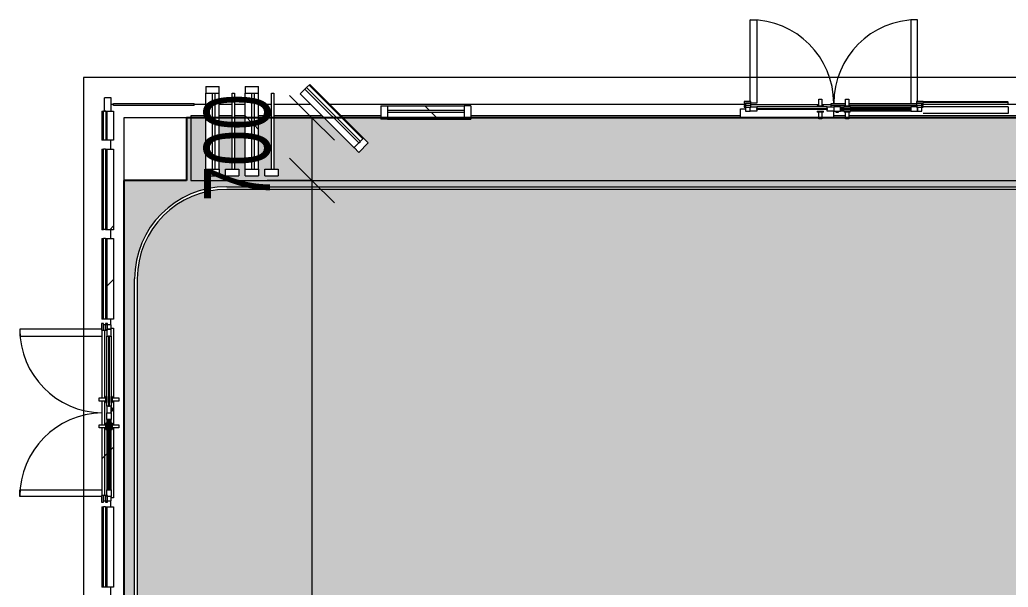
# Model space of a CAD drawing. Header units: millimetres. Extents: x 35540 to 832230, y -10956 to 416550.
# Drawn here: x 62126 to 73174, y 46757 to 53105 of the extents above; entities that cross this region are included whole.
import ezdxf

# ---------------------------------------------------------------- set-up
doc = ezdxf.new("R2010")
doc.units = ezdxf.units.MM
for name, color, linetype, lineweight in [('A-ANNO-DIMS', 211, 'Continuous', 5), ('A-ANNO-DIMS-500', 211, 'Continuous', 5), ('A-AREA-BNDY', 1, 'Continuous', 18), ('A-AREA-PATT', 32, 'Continuous', 5), ('A-DOOR', 31, 'Continuous', 5), ('A-DOOR-FRAM', 31, 'Continuous', 15), ('A-FLOR', 192, 'Continuous', 5), ('A-GLAZ-CURT', 52, 'Continuous', 5), ('A-GLAZ-CWMG', 51, 'Continuous', 5), ('A-WALL', 113, 'Continuous', 5), ('S-COLS', 52, 'Continuous', 5)]:
    doc.layers.add(name, color=color, linetype=linetype, lineweight=lineweight)
doc.styles.add('Arial', font='arial.ttf', dxfattribs={"width": 0.7, "height": 737.649701})
doc.dimstyles.new('Linear_-_1_5mm_Arial', dxfattribs={"dimscale": 304.8, "dimtxt": 750, "dimasz": 1.64042, "dimexe": 1.64042, "dimexo": 0.0625, "dimgap": 0.82021, "dimtad": 1, "dimdec": 0, "dimzin": 0, "dimdsep": 46, "dimtxsty": 'Arial', "dimblk1": 'OBLIQUE', "dimblk2": 'OBLIQUE', "dimsah": 1, "dimcen": 0.09, "dimadec": 0, "dimazin": 0, "dimtfac": 1, "dimtdec": 4, "dimtix": 1, "dimtmove": 0, "dimatfit": 3, "dimfxl": 1.64042, "dimfxlon": 1, "dimtvp": 1, "dimtolj": 1, "dimtzin": 0, "dimarcsym": 2})
pattern_1 = [(45, (0, 0), (-1237.437, 1237.437), []), (45, (0, 1875), (-1237.437, 1237.437), [])]
pattern_2 = [(135, (0, 0), (-530.33, -530.33), [])]

# ---------------------------------------------------------------- blocks, each defined once
blk = doc.blocks.new('System Panel - Glazed-11282542-G_F U_F_A_')
at = {"layer": 'A-GLAZ-CURT'}
for p, q in [((-32, -50), (25, -50)), ((-32, -150), (-32, -50)), ((1010, -150), (1010, -75)), ((843, -150), (-32, -150)), ((1010, -150), (878, -150))]:
    blk.add_line(p, q, dxfattribs=at)
blk = doc.blocks.new('System Panel - _DLN__12_12mm laminated clear glass 3-11282543-G_F U_F_A_')
at = {"layer": 'A-GLAZ-CURT'}
for p, q in [((-475, 25), (475, 25)), ((-475, 0), (-475, 13)), ((475, 0), (-475, 0)), ((475, 0), (475, 25))]:
    blk.add_line(p, q, dxfattribs=at)
blk = doc.blocks.new('Rectangular Mullion - DLN_FRAME-11282482-G_F U_F_A_')
at = {"layer": 'A-GLAZ-CWMG'}
for p, q in [((73174, 52187), (72224, 52187)), ((73174, 52130), (72224, 52130)), ((73174, 52057), (72224, 52057)), ((73174, 52130), (73174, 52057))]:
    blk.add_line(p, q, dxfattribs=at)
blk = doc.blocks.new('Rectangular Mullion - DLN_75 x 150mm _WD_-STUR_ OPENING Corten-14016861-G_F U_F_A_')
at = {"layer": 'A-GLAZ-CWMG'}
for p, q in [((0, 75), (-75, 75)), ((-75, 75), (-75, -75)), ((0, 75), (0, -75)), ((-75, -75), (0, -75))]:
    blk.add_line(p, q, dxfattribs=at)
blk = doc.blocks.new('System Panel - _DLN__12_12mm laminated clear glass-12865628-G_F U_F_A_')
at = {"layer": 'A-GLAZ-CURT'}
for p, q in [((-450, 12.5), (450, 12.5)), ((-450, -12.5), (-450, 12.5)), ((450, -12.5), (450, 12.5)), ((450, -12.5), (-450, -12.5))]:
    blk.add_line(p, q, dxfattribs=at)
blk = doc.blocks.new('System Panel - _DLN__12_12mm laminated clear glass-12865629-G_F U_F_A_')
at = {"layer": 'A-GLAZ-CURT'}
for p, q in [((-162, 12), (162, 12)), ((-162, -13), (-162, 12)), ((162, -13), (162, 12)), ((162, -13), (-162, -13))]:
    blk.add_line(p, q, dxfattribs=at)
blk = doc.blocks.new('Rectangular Mullion - DLN_FRAME Corten-13948621-G_F U_F_A_')
at = {"layer": 'A-GLAZ-CWMG'}
h = blk.add_hatch(dxfattribs=at)
h.set_pattern_fill('FP_7', color=256, style=0, pattern_type=2)
h.set_pattern_definition(pattern_1)
h.paths.add_polyline_path([(63044, 46757), (63061, 46757), (63061, 47657), (63044, 47657), (63044, 47534)], flags=0)
h = blk.add_hatch(dxfattribs=at)
h.set_pattern_fill('FP_7', color=256, style=0, pattern_type=2)
h.set_pattern_definition(pattern_1)
h.paths.add_polyline_path([(63101, 46757), (63101, 47657), (63086, 47657), (63086, 46757)], flags=0)
h = blk.add_hatch(dxfattribs=at)
h.set_pattern_fill('FP_7', color=256, style=0, pattern_type=2)
h.set_pattern_definition(pattern_1)
h.paths.add_polyline_path([(63174, 46757), (63174, 47657), (63101, 47657), (63101, 46757), (63139, 46757)], flags=0)
for p, q in [((63044, 47657), (63061, 47657)), ((63044, 47657), (63044, 46757)), ((63086, 47657), (63101, 47657)), ((63101, 47657), (63174, 47657)), ((63101, 47657), (63101, 46757)), ((63174, 47657), (63174, 46757)), ((63061, 46757), (63044, 46757)), ((63101, 46757), (63086, 46757)), ((63174, 46757), (63101, 46757))]:
    blk.add_line(p, q, dxfattribs=at)
blk = doc.blocks.new('Rectangular Mullion - DLN_FRAME Corten-13948633-G_F U_F_A_')
at = {"layer": 'A-GLAZ-CWMG'}
h = blk.add_hatch(dxfattribs=at)
h.set_pattern_fill('FP_7', color=256, style=0, pattern_type=2)
h.set_pattern_definition(pattern_1)
h.paths.add_polyline_path([(63044, 47782), (63074, 47782), (63074, 48540), (63044, 48540)], flags=0)
h.paths.add_polyline_path([(63044, 48575), (63074, 48575), (63074, 48840), (63044, 48840)], flags=0)
h.paths.add_polyline_path([(63044, 48875), (63074, 48875), (63074, 49632), (63044, 49628), (63044, 49605)], flags=0)
h = blk.add_hatch(dxfattribs=at)
h.set_pattern_fill('FP_7', color=256, style=0, pattern_type=2)
h.set_pattern_definition(pattern_1)
h.paths.add_polyline_path([(63089, 47782), (63099, 47782), (63099, 48522), (63089, 48522), (63089, 48540), (63074, 48540), (63074, 47782), (63086, 47782)], flags=0)
h.paths.add_polyline_path([(63074, 48575), (63089, 48575), (63089, 48592), (63099, 48592), (63099, 48822), (63089, 48822), (63089, 48840), (63074, 48840), (63074, 48592)], flags=0)
h.paths.add_polyline_path([(63089, 48875), (63089, 48892), (63099, 48892), (63099, 49632), (63074, 49632), (63074, 48875)], flags=0)
h = blk.add_hatch(dxfattribs=at)
h.set_pattern_fill('FP_7', color=256, style=0, pattern_type=2)
h.set_pattern_definition(pattern_1)
h.paths.add_polyline_path([(63174, 47757), (63174, 48540), (63159, 48540), (63159, 48522), (63149, 48522), (63149, 47757)], flags=0)
h.paths.add_polyline_path([(63174, 48575), (63174, 48840), (63159, 48840), (63159, 48822), (63149, 48822), (63149, 48592), (63159, 48592), (63159, 48575)], flags=0)
h.paths.add_polyline_path([(63174, 48875), (63174, 49657), (63149, 49657), (63149, 48892), (63159, 48892), (63159, 48875)], flags=0)
for p, q in [((63044, 49632), (63044, 48875)), ((63074, 49632), (63074, 48875)), ((63149, 49657), (63174, 49657)), ((63174, 49657), (63174, 48875)), ((63044, 48840), (63044, 48575)), ((63074, 48840), (63074, 48575)), ((63174, 48840), (63174, 48575)), ((63044, 48540), (63044, 47782)), ((63074, 48540), (63074, 47782)), ((63174, 48540), (63174, 47757)), ((63174, 47757), (63149, 47757))]:
    blk.add_line(p, q, dxfattribs=at)
blk = doc.blocks.new('Rectangular Mullion - DLN_FRAME Corten-V8-G_F U_F_A_')
at = {"layer": 'A-GLAZ-CWMG'}
h = blk.add_hatch(dxfattribs=at)
h.set_pattern_fill('FP_7', color=256, style=0, pattern_type=2)
h.set_pattern_definition(pattern_1)
h.paths.add_polyline_path([(63061, 49757), (63061, 50657), (63044, 50657), (63044, 49757)], flags=0)
h = blk.add_hatch(dxfattribs=at)
h.set_pattern_fill('FP_7', color=256, style=0, pattern_type=2)
h.set_pattern_definition(pattern_1)
h.paths.add_polyline_path([(63086, 49757), (63101, 49757), (63101, 50657), (63086, 50657), (63086, 50641)], flags=0)
h = blk.add_hatch(dxfattribs=at)
h.set_pattern_fill('FP_7', color=256, style=0, pattern_type=2)
h.set_pattern_definition(pattern_1)
h.paths.add_polyline_path([(63174, 49757), (63174, 50657), (63101, 50657), (63101, 49757), (63139, 49757)], flags=0)
for p, q in [((63044, 50657), (63061, 50657)), ((63044, 50657), (63044, 49757)), ((63086, 50657), (63101, 50657)), ((63101, 50657), (63174, 50657)), ((63101, 50657), (63101, 49757)), ((63174, 50657), (63174, 49757)), ((63061, 49757), (63044, 49757)), ((63101, 49757), (63086, 49757)), ((63174, 49757), (63101, 49757))]:
    blk.add_line(p, q, dxfattribs=at)
blk = doc.blocks.new('Rectangular Mullion - DLN_FRAME Corten-13948634-G_F U_F_A_')
at = {"layer": 'A-GLAZ-CWMG'}
for p, q in [((63044, 52082), (63061, 52082)), ((63044, 52082), (63044, 51757)), ((63101, 52082), (63101, 51757)), ((63149, 52082), (63174, 52082)), ((63174, 52082), (63174, 51757)), ((63061, 51757), (63044, 51757)), ((63101, 51757), (63086, 51757)), ((63174, 51757), (63101, 51757))]:
    blk.add_line(p, q, dxfattribs=at)
blk = doc.blocks.new('System Panel - _DLN__12_12mm laminated clear glass-11282747-G_F U_F_A_')
at = {"layer": 'A-GLAZ-CURT'}
for p, q in [((-490, 12), (410, 12)), ((-490, -12), (-490, 12)), ((410, -12), (410, 12)), ((410, -12), (-490, -12))]:
    blk.add_line(p, q, dxfattribs=at)
blk = doc.blocks.new('System Panel - _DLN__12_12mm laminated clear glass 2-12865648-G_F U_F_A_')
at = {"layer": 'A-GLAZ-CURT'}
for p, q in [((100, 0), (858, 0)), ((893, 0), (995, 0)), ((995, -25), (995, 0)), ((840, -25), (165, -25)), ((950, -25), (910, -25))]:
    blk.add_line(p, q, dxfattribs=at)
blk = doc.blocks.new('System Panel - _DLN__12_12mm laminated clear glass-12865647-G_F U_F_A_')
at = {"layer": 'A-GLAZ-CURT'}
for p, q in [((-480, 12), (-317, 12)), ((-480, -12), (-480, 12)), ((-282, 12), (475, 12)), ((-317, -12), (-480, -12)), ((475, -12), (-282, -12))]:
    blk.add_line(p, q, dxfattribs=at)
blk = doc.blocks.new('Rectangular Mullion - DLN_FRAME Corten-V12-G_F U_F_A_')
at = {"layer": 'A-GLAZ-CWMG'}
h = blk.add_hatch(dxfattribs=at)
h.set_pattern_fill('FP_7', color=256, style=0, pattern_type=2)
h.set_pattern_definition(pattern_1)
h.paths.add_polyline_path([(63174, 50757), (63174, 51657), (63101, 51657), (63101, 50757), (63139, 50757)], flags=0)
for p, q in [((63044, 51657), (63061, 51657)), ((63044, 51657), (63044, 50757)), ((63086, 51657), (63101, 51657)), ((63101, 51657), (63174, 51657)), ((63101, 51657), (63101, 50757)), ((63174, 51657), (63174, 50757)), ((63061, 50757), (63044, 50757)), ((63101, 50757), (63086, 50757)), ((63174, 50757), (63101, 50757))]:
    blk.add_line(p, q, dxfattribs=at)
blk = doc.blocks.new('DLN-Double Door_X Corten - Double Glazing Door-1900 x 2800 _WH_-AUTO Corten-18721998-G_F U_F_A_')
at = {"layer": 'A-DOOR'}
h = blk.add_hatch(dxfattribs=at)
h.set_pattern_fill('FP_9', color=256, style=0, pattern_type=2)
h.set_pattern_definition([(315, (-48707.5, 63073.7), (1237.437, 1237.437), []), (315, (-46832.5, 63073.7), (1237.437, 1237.437), [])])
h.paths.add_polyline_path([(-860, -75), (-75, -75), (-75, -55), (-860, -55), (-860, -66)], flags=0)
h.paths.add_polyline_path([(-860, -27), (-860, -45), (-75, -45), (-75, -25), (-860, -25)], flags=0)
for p, q in [((-935, 948), (-860, 948)), ((-935, 33), (-935, 948)), ((-860, 948), (-860, 30)), ((860, 948), (860, 30)), ((935, 948), (860, 948)), ((935, 33), (935, 948)), ((-168, 60), (-133, 60)), ((-168, -15), (-168, 60)), ((-133, 60), (-133, -15)), ((132, -15), (132, 60)), ((132, 60), (167, 60)), ((167, 60), (167, -15)), ((-185, -25), (-860, -25)), ((-860, -75), (-185, -75)), ((-185, -15), (-115, -15)), ((-185, -15), (-185, -25)), ((-115, -25), (-185, -25)), ((-185, -75), (-115, -75)), ((-185, -75), (-185, -85)), ((-115, -85), (-185, -85)), ((-168, -160), (-168, -85)), ((-133, -85), (-133, -160)), ((-115, -25), (-115, -15)), ((-75, -25), (-115, -25)), ((-115, -85), (-115, -75)), ((-115, -75), (-75, -75)), ((15, -75), (15, -80)), ((60, -80), (15, -80)), ((22, -80), (22, -85)), ((22, -85), (52, -85)), ((52, -85), (22, -85)), ((52, -85), (52, -80)), ((60, -80), (60, -75)), ((75, -25), (115, -25)), ((115, -75), (75, -75)), ((115, -15), (185, -15)), ((115, -15), (115, -25)), ((185, -25), (115, -25)), ((115, -75), (185, -75)), ((115, -75), (115, -85)), ((185, -85), (115, -85)), ((132, -160), (132, -85)), ((167, -85), (167, -160)), ((185, -25), (185, -15)), ((185, -25), (860, -25)), ((185, -85), (185, -75)), ((860, -75), (185, -75)), ((-133, -160), (-168, -160)), ((167, -160), (132, -160))]:
    blk.add_line(p, q, dxfattribs=at)
at = {"layer": 'A-DOOR', "lineweight": 15}
for p, q in [((-935, -75), (-935, -25)), ((-935, -25), (-860, -25)), ((-860, -75), (-935, -75)), ((-860, -25), (-860, -75)), ((-860, -45), (-75, -45)), ((-860, -55), (-860, -45)), ((-75, -55), (-860, -55)), ((-75, -75), (-75, -25)), ((-75, -25), (0, -25)), ((-75, -45), (-75, -55)), ((0, -75), (-75, -75)), ((0, -25), (0, -75)), ((75, -25), (0, -25)), ((0, -25), (0, -75)), ((0, -75), (75, -75)), ((75, -75), (75, -25)), ((860, -45), (75, -45)), ((75, -45), (75, -55)), ((75, -55), (860, -55)), ((935, -25), (860, -25)), ((860, -25), (860, -75)), ((860, -55), (860, -45)), ((860, -75), (935, -75)), ((935, -75), (935, -25))]:
    blk.add_line(p, q, dxfattribs=at)
at = {"layer": 'A-DOOR'}
for centre, start, end in [((-935, 13), 1.0889, 90), ((935, 13), 90, 178.9111)]:
    blk.add_arc(centre, 935, start, end, dxfattribs=at)
at = {"layer": 'A-DOOR-FRAM'}
for p, q in [((-925, 33), (-1000, 33)), ((-1000, 33), (-1000, 13)), ((-1000, 13), (-925, 13)), ((-985, 13), (-985, -75)), ((-925, 13), (-985, 13)), ((-925, 13), (-925, 33)), ((-925, -25), (-925, 13)), ((1000, 33), (925, 33)), ((925, 33), (925, 13)), ((925, 13), (1000, 13)), ((985, 13), (925, 13)), ((925, 13), (925, -25)), ((985, -75), (985, 13)), ((1000, 13), (1000, 33)), ((-925, -12), (-1000, -12)), ((-1000, -12), (-1000, -32)), ((-1000, -32), (-925, -32)), ((-985, -75), (-935, -75)), ((-935, -75), (-935, -25)), ((-935, -25), (-925, -25)), ((-925, -32), (-925, -12)), ((1000, -12), (925, -12)), ((925, -12), (925, -32)), ((925, -25), (935, -25)), ((925, -32), (1000, -32)), ((935, -25), (935, -75)), ((935, -75), (985, -75)), ((1000, -32), (1000, -12))]:
    blk.add_line(p, q, dxfattribs=at)
blk = doc.blocks.new('DLN-Double Door_X Corten - Double Glazing Door-1900 x 2800 _WH_-AUTO Corten-V13-G_F U_F_A_')
at = {"layer": 'A-DOOR'}
h = blk.add_hatch(dxfattribs=at)
h.set_pattern_fill('FP_11', color=256, style=0, pattern_type=2)
h.set_pattern_definition([(45, (-71223.7, -52157.5), (-1237.437, 1237.437), []), (45, (-71223.7, -50282.5), (-1237.437, 1237.437), [])])
h.paths.add_polyline_path([(75, -75), (860, -75), (860, -55), (75, -55)], flags=0)
h.paths.add_polyline_path([(676, -45), (860, -43), (860, -25), (75, -25), (75, -45), (578, -45)], flags=0)
for p, q in [((-935, 948), (-860, 948)), ((-935, 33), (-935, 948)), ((-860, 948), (-860, 13)), ((860, 948), (860, 13)), ((935, 948), (860, 948)), ((935, 33), (935, 948)), ((-860, 13), (-925, 13)), ((-168, 60), (-133, 60)), ((-168, -15), (-168, 60)), ((-133, 60), (-133, -15)), ((132, -15), (132, 60)), ((132, 60), (167, 60)), ((167, 60), (167, -15)), ((-185, -15), (-115, -15)), ((-185, -15), (-185, -25)), ((-115, -25), (-185, -25)), ((-185, -75), (-115, -75)), ((-185, -75), (-185, -85)), ((-115, -85), (-185, -85)), ((-168, -160), (-168, -85)), ((-133, -85), (-133, -160)), ((-115, -25), (-115, -15)), ((-115, -85), (-115, -75)), ((15, -75), (15, -80)), ((60, -80), (15, -80)), ((22, -85), (52, -85)), ((52, -85), (22, -85)), ((22, -80), (22, -85)), ((52, -85), (52, -80)), ((60, -80), (60, -75)), ((75, -25), (115, -25)), ((115, -75), (75, -75)), ((115, -15), (185, -15)), ((115, -15), (115, -25)), ((185, -25), (115, -25)), ((115, -75), (185, -75)), ((115, -75), (115, -85)), ((185, -85), (115, -85)), ((132, -160), (132, -85)), ((167, -85), (167, -160)), ((185, -25), (185, -15)), ((185, -25), (860, -25)), ((185, -85), (185, -75)), ((860, -75), (185, -75)), ((-133, -160), (-168, -160)), ((167, -160), (132, -160))]:
    blk.add_line(p, q, dxfattribs=at)
at = {"layer": 'A-DOOR', "lineweight": 15}
for p, q in [((-935, -75), (-935, -25)), ((-935, -25), (-860, -25)), ((-860, -75), (-935, -75)), ((-860, -25), (-860, -75)), ((-860, -45), (-75, -45)), ((-860, -55), (-860, -45)), ((-75, -55), (-860, -55)), ((-75, -75), (-75, -25)), ((-75, -25), (0, -25)), ((-75, -45), (-75, -55)), ((0, -75), (-75, -75)), ((0, -25), (0, -75)), ((75, -25), (0, -25)), ((0, -25), (0, -75)), ((0, -75), (75, -75)), ((75, -75), (75, -25)), ((860, -45), (75, -45)), ((75, -45), (75, -55)), ((75, -55), (860, -55)), ((935, -25), (860, -25)), ((860, -25), (860, -75)), ((860, -55), (860, -45)), ((860, -75), (935, -75)), ((935, -75), (935, -25))]:
    blk.add_line(p, q, dxfattribs=at)
at = {"layer": 'A-DOOR'}
for centre, start, end in [((-935, 13), 0.0053, 90), ((935, 13), 90, 179.9947)]:
    blk.add_arc(centre, 935, start, end, dxfattribs=at)
at = {"layer": 'A-DOOR-FRAM'}
for p, q in [((-925, 33), (-1000, 33)), ((-1000, 33), (-1000, 13)), ((-1000, 13), (-925, 13)), ((-985, 13), (-985, -75)), ((-925, 13), (-985, 13)), ((-925, 13), (-925, 33)), ((-925, -25), (-925, 13)), ((1000, 33), (925, 33)), ((925, 33), (925, 13)), ((925, 13), (1000, 13)), ((985, 13), (925, 13)), ((925, 13), (925, -25)), ((985, -75), (985, 13)), ((1000, 13), (1000, 33)), ((-925, -12), (-1000, -12)), ((-1000, -12), (-1000, -32)), ((-1000, -32), (-925, -32)), ((-985, -75), (-935, -75)), ((-935, -75), (-935, -25)), ((-935, -25), (-925, -25)), ((-925, -32), (-925, -12)), ((1000, -12), (925, -12)), ((925, -12), (925, -32)), ((925, -25), (935, -25)), ((925, -32), (1000, -32)), ((935, -25), (935, -75)), ((935, -75), (985, -75)), ((1000, -32), (1000, -12))]:
    blk.add_line(p, q, dxfattribs=at)
blk = doc.blocks.new('System Panel - DLN_Glazed - 25mm-6618255-G_F U_F_A_')
at = {"layer": 'A-GLAZ-CURT', "lineweight": 15}
for p, q in [((-425, 25), (425, 25)), ((-425, 0), (-425, 25)), ((425, 0), (425, 25)), ((425, 0), (-425, 0))]:
    blk.add_line(p, q, dxfattribs=at)
blk = doc.blocks.new('Rectangular Mullion - DLN_75 x 150mm _WD_-6618253-G_F U_F_A_')
at = {"layer": 'A-GLAZ-CWMG'}
h = blk.add_hatch(dxfattribs=at)
h.set_pattern_fill('FP_13', color=256, style=0, pattern_type=2)
h.set_pattern_definition(pattern_2)
h.paths.add_polyline_path([(65862, 51674), (65915, 51727), (65314, 52328), (65261, 52275), (65859, 51677)], flags=0)
h.paths.add_polyline_path([(65933, 51745), (65968, 51780), (65367, 52381), (65332, 52346), (65897, 51780)], flags=0)
for p, q in [((65332, 52346), (65367, 52381)), ((65968, 51780), (65367, 52381)), ((65261, 52275), (65314, 52328)), ((65862, 51674), (65261, 52275))]:
    blk.add_line(p, q, dxfattribs=at)
blk = doc.blocks.new('Rectangular Mullion - DLN_75 x 150mm _WD_-3694781-G_F U_F_A_')
at = {"layer": 'A-GLAZ-CWMG', "lineweight": 15}
for p, q in [((0, 75), (-75, 75)), ((-75, 75), (-75, -75)), ((0, 75), (0, -75)), ((-75, -75), (0, -75))]:
    blk.add_line(p, q, dxfattribs=at)
blk = doc.blocks.new('System Panel - DLN_Glazed - 25mm-6618258-G_F U_F_A_')
at = {"layer": 'A-GLAZ-CURT', "lineweight": 15}
for p, q in [((-429, 0), (429, 0)), ((-429, -25), (-429, 0)), ((429, -25), (429, 0)), ((429, -25), (-429, -25))]:
    blk.add_line(p, q, dxfattribs=at)
blk = doc.blocks.new('Rectangular Mullion - DLN_75 x 150mm _WD_-11867538-G_F U_F_A_')
at = {"layer": 'A-GLAZ-CWMG'}
h = blk.add_hatch(dxfattribs=at)
h.set_pattern_fill('FP_2', color=256, style=0, pattern_type=2)
h.set_pattern_definition(pattern_2)
h.paths.add_polyline_path([(66235, 51992), (67093, 51992), (67093, 52067), (66235, 52067), (66235, 52037)], flags=0)
h.paths.add_polyline_path([(67093, 52092), (67093, 52142), (66235, 52142), (66235, 52092)], flags=0)
for p, q in [((66235, 52142), (67093, 52142)), ((66235, 51992), (67093, 51992))]:
    blk.add_line(p, q, dxfattribs=at)
blk = doc.blocks.new('Rectangular Mullion - DLN_75 x 150mm _WD_-3694728-G_F U_F_A_')
at = {"layer": 'A-GLAZ-CWMG', "lineweight": 15}
for p, q in [((0, 75), (-75, 75)), ((-75, 75), (-75, -75)), ((0, 75), (0, -75)), ((-75, -75), (0, -75))]:
    blk.add_line(p, q, dxfattribs=at)
blk = doc.blocks.new('Rectangular Mullion - DLN_75 x 150mm _WD_-3694729-G_F U_F_A_')
at = {"layer": 'A-GLAZ-CWMG', "lineweight": 15}
for p, q in [((0, 75), (-75, 75)), ((-75, 75), (-75, -75)), ((0, 75), (0, -75)), ((-75, -75), (0, -75))]:
    blk.add_line(p, q, dxfattribs=at)
blk = doc.blocks.new('Rectangular Mullion - DLN_75 x 150mm _WD_-V14-G_F U_F_A_')
at = {"layer": 'A-GLAZ-CWMG'}
for p, q in [((64205, 51432), (64205, 52282)), ((64355, 51432), (64355, 52282))]:
    blk.add_line(p, q, dxfattribs=at)
blk = doc.blocks.new('Rectangular Mullion - DLN_75 x 150mm _WD_-3694782-G_F U_F_A_')
at = {"layer": 'A-GLAZ-CWMG', "lineweight": 15}
for p, q in [((0, 75), (-75, 75)), ((-75, 75), (-75, -75)), ((0, 75), (0, -75)), ((-75, -75), (0, -75))]:
    blk.add_line(p, q, dxfattribs=at)
blk = doc.blocks.new('Rectangular Mullion - DLN_75 x 150mm _WD_-V15-G_F U_F_A_')
at = {"layer": 'A-GLAZ-CWMG'}
h = blk.add_hatch(dxfattribs=at)
h.set_pattern_fill('FP_2', color=256, style=0, pattern_type=2)
h.set_pattern_definition(pattern_2)
h.paths.add_polyline_path([(64720, 51432), (64720, 52282), (64645, 52282), (64645, 51432)], flags=0)
h.paths.add_polyline_path([(64795, 51432), (64795, 52282), (64745, 52282), (64745, 51432)], flags=0)
for p, q in [((64645, 51432), (64645, 52282)), ((64795, 51432), (64795, 52282))]:
    blk.add_line(p, q, dxfattribs=at)
blk = doc.blocks.new('DIMBLOCK47-G_F U_F_A_')
at = {"layer": 'A-ANNO-DIMS-500'}
for p, q in [((65392, 52007), (65142, 52257)), ((65892, 52007), (64892, 52007)), ((65392, 52007), (65392, 51307)), ((65392, 52007), (65642, 51757)), ((65392, 52007), (65892, 52007)), ((65392, 51307), (65142, 51557)), ((64892, 51307), (65892, 51307)), ((65392, 51307), (64892, 51307)), ((65392, 51307), (65642, 51057))]:
    blk.add_line(p, q, dxfattribs=at)
at = {"layer": 'A-ANNO-DIMS-500', "color": 0, "insert": (64185, 51069), "char_height": 737.6, "width": 1412.31, "attachment_point": 1, "rotation": 90, "line_spacing_factor": 0.938532, "style": 'Arial'}
blk.add_mtext('700', dxfattribs=at)
blk = doc.blocks.new('_Oblique')
at = {"color": 0, "linetype": 'ByBlock', "lineweight": -2}
blk.add_line((-0.5, -0.5), (0.5, 0.5), dxfattribs=at)
blk = doc.blocks.new('DIMBLOCK48-G_F U_F_A_')
at = {"layer": 'A-ANNO-DIMS-500'}
for p, q in [((65392, 51307), (65142, 51557)), ((64892, 51307), (65892, 51307)), ((65392, 51307), (64892, 51307)), ((65392, 51307), (65392, 37307)), ((65392, 51307), (65642, 51057)), ((65392, 37307), (65142, 37557)), ((65892, 37307), (64892, 37307)), ((65392, 37307), (65642, 37057)), ((65392, 37307), (65892, 37307))]:
    blk.add_line(p, q, dxfattribs=at)
at = {"layer": 'A-ANNO-DIMS-500', "color": 0, "insert": (64185, 43327), "char_height": 737.6, "width": 2353.85, "attachment_point": 1, "rotation": 90, "line_spacing_factor": 0.938532, "style": 'Arial'}
blk.add_mtext('14000', dxfattribs=at)

msp = doc.modelspace()

# ---------------------------------------------------------------- hatches: boundary and pattern name
at = {"layer": 'A-AREA-PATT'}
h = msp.add_hatch(color=231, dxfattribs=at)
h.paths.add_polyline_path([(64843.4, 37307.5), (75289.3, 37307.5), (75289.3, 37392.5), (75259.3, 37392.5), (75259.3, 37422.5), (75289.3, 37422.5), (75289.3, 38342.5), (75259.3, 38342.5), (75259.3, 38372.5), (75289.3, 38372.5), (75289.3, 38642.5), (75279.3, 38642.5), (75279.3, 39622.5), (75289.3, 39622.5), (75289.3, 48892.5), (75259.3, 48892.5), (75259.3, 48922.5), (75289.3, 48922.5), (75289.3, 49842.5), (75259.3, 49842.5), (75259.3, 49872.5), (75289.3, 49872.5), (75289.3, 52007.5), (71391.2, 52007.5), (71391.2, 51997.5), (71356.2, 51997.5), (71356.2, 52007.5), (71091.2, 52007.5), (71091.2, 51997.5), (71056.2, 51997.5), (71056.2, 52007.5), (67167.6, 52007.5), (67167.6, 51992.1), (66160.5, 51992.1), (66160.5, 52007.5), (65741, 52007.5), (66021.1, 51727.4), (65915, 51621.3), (65528.9, 52007.5), (64965.3, 52007.5), (64965.3, 51432.5), (65015.3, 51432.5), (65015.3, 51357.5), (64865.3, 51361.7), (64865.3, 51432.5), (64940.3, 51432.5), (64940.3, 52007.5), (64795.3, 52007.5), (64795.3, 51357.5), (64645.3, 51357.5), (64645.3, 52007.5), (64525.3, 52007.5), (64525.3, 51432.5), (64575.3, 51432.5), (64575.3, 51357.5), (64425.3, 51357.5), (64425.3, 51432.5), (64500.3, 51432.5), (64500.3, 52007.5), (64355.3, 52007.5), (64355.3, 51357.5), (64205.3, 51357.5), (64205.3, 52007.5), (63989.3, 52007.5), (63989.3, 51307.5), (63289.3, 51307.5), (63289.3, 45607.5), (63139.3, 45607.5), (63139.3, 43380.4), (63208.7, 43380.4), (63208.7, 42380.4), (63139.3, 42380.4), (63139.3, 41781), (63453.9, 42325.8), (63583.8, 42250.8), (63139.3, 41481), (63139.3, 41335.4), (63938.8, 41335.4), (63938.8, 41185.4), (63139.3, 41185.4), (63145.1, 41115.4), (63938.8, 41115.4), (63938.8, 40965.4), (63139.3, 40965.4), (63142.1, 40904), (63938.8, 40904), (63938.8, 40754), (63139.3, 40754), (63139.3, 40457.5), (63989.3, 40457.5), (63989.3, 39607.5), (63289.3, 39607.5), (63289.3, 37307.5), (64836.8, 37307.5)], flags=0)
h.paths.add_polyline_path([(69227.9, 37577.5), (65059.3, 37577.5), (64920.3, 37588.4), (64798.5, 37613.6), (64729, 37633.6), (64625.4, 37676.5), (64491.5, 37756.2), (64409.6, 37819.1), (64333.2, 37891.6), (64277.5, 37954), (64212.6, 38045.5), (64143.7, 38178.8), (64113.6, 38253.4), (64084.4, 38355), (64065.6, 38465.5), (64059.3, 38577.5), (64054, 42802.3), (64038.4, 42901.2), (64010.2, 43004.7), (63966.7, 43113.3), (63928.1, 43182.2), (63555.2, 43650.8), (63507.5, 43741.1), (63464.7, 43847.8), (63439.3, 43935.5), (63427.6, 43984.2), (63413.9, 44080.4), (63409.3, 44177.5), (63414.9, 50315.1), (63439.3, 50449.6), (63464.3, 50537.8), (63506, 50641.4), (63558.3, 50739.5), (63620.6, 50831), (63691.8, 50914.6), (63770.3, 50989.3), (63854.6, 51054.2), (63966.4, 51120.9), (64028, 51151.4), (64121, 51187.1), (64225.1, 51215), (64331.6, 51231.8), (64439.3, 51237.5), (75169.3, 51237.5), (75169.3, 51207.5), (64420.3, 51206.4), (64327.3, 51201.2), (64216.8, 51182.4), (64101.9, 51148.4), (63961.9, 51084.4), (63888.3, 51040.8), (63797.5, 50972.9), (63716.2, 50896.7), (63644.6, 50812.9), (63583.2, 50722.5), (63532.1, 50626.4), (63492, 50525.8), (63459.7, 50402.6), (63445.3, 50315.1), (63439.3, 50207.5), (63444.8, 44080.4), (63450.3, 44037.7), (63464.7, 43953.6), (63515.9, 43797.8), (63557.2, 43709.3), (63608.6, 43624.9), (63974.8, 43165.4), (64016.4, 43075.3), (64047.2, 42987.7), (64070.4, 42894.2), (64084.5, 42798.8), (64089.3, 42702.4), (64089.3, 38577.5), (64096, 38465.5), (64115.4, 38355.4), (64158.3, 38221.9), (64192.5, 38143.6), (64249.3, 38045.5), (64317.6, 37954), (64397.1, 37870.4), (64487.6, 37795.7), (64543.2, 37756.2), (64638.4, 37703.5), (64738.9, 37661.9), (64843.4, 37631.8), (64950.7, 37613.6), (65059.3, 37607.5), (75273.1, 37607.5), (75273.1, 37577.5), (72784.4, 37577.5)], flags=0)

# ---------------------------------------------------------------- linework, layer by layer
at = {"layer": 'A-AREA-BNDY', "color": 7, "lineweight": 25}
for p, q in [((75289.3, 52007.5), (63989.3, 52007.5)), ((63989.3, 52007.5), (63989.3, 51307.5)), ((63989.3, 51307.5), (63289.3, 51307.5)), ((63289.3, 51307.5), (63289.3, 45607.5))]:
    msp.add_line(p, q, dxfattribs=at)
at = {"layer": 'A-FLOR'}
for p, q in [((75289.3, 52457.5), (62839.3, 52457.5)), ((62839.3, 52457.5), (62839.3, 46082.5)), ((63173.7, 52157.5), (63148.7, 52157.5)), ((64205.3, 52157.5), (64073.3, 52157.5)), ((64500.3, 52157.5), (64355.3, 52157.5)), ((64645.3, 52157.5), (64525.3, 52157.5)), ((64940.3, 52157.5), (64795.3, 52157.5)), ((65378.9, 52157.5), (64965.3, 52157.5)), ((70238.7, 52157.5), (65591, 52157.5)), ((72223.7, 52157.5), (72208.7, 52157.5)), ((73273.7, 52157.5), (73173.7, 52157.5)), ((64039.3, 52030.5), (64039.3, 51307.5)), ((64205.3, 52030.5), (64039.3, 52030.5)), ((64500.3, 52030.5), (64355.3, 52030.5)), ((64645.3, 52030.5), (64525.3, 52030.5)), ((64940.3, 52030.5), (64795.3, 52030.5)), ((65505.9, 52030.5), (64965.3, 52030.5)), ((66160.5, 52030.5), (65718, 52030.5)), ((70182, 52030.5), (67167.6, 52030.5)), ((71356.2, 52030.5), (71223.7, 52030.5)), ((75189.3, 52030.5), (71391.2, 52030.5)), ((63139.3, 51757.5), (63139.3, 51657.5)), ((64039.3, 51307.5), (75189.3, 51307.5)), ((63139.3, 50757.5), (63139.3, 50657.5)), ((63139.3, 49757.5), (63139.3, 49692.5)), ((63139.3, 47722.5), (63139.3, 47657.5)), ((63139.3, 46757.5), (63139.3, 46657.5))]:
    msp.add_line(p, q, dxfattribs=at)
at = {"layer": 'A-WALL', "lineweight": 18}
for p, q in [((64439.3, 51237.5), (75169.3, 51237.5)), ((75169.3, 51207.5), (64439.3, 51207.5)), ((63409.3, 44177.5), (63409.3, 50207.5)), ((63439.3, 50207.5), (63439.3, 44177.5))]:
    msp.add_line(p, q, dxfattribs=at)
for radius in [1030, 1000]:
    msp.add_arc((64439.3, 50207.5), radius, 90, 180, dxfattribs=at)
at = {"layer": 'S-COLS', "color": 253, "lineweight": 20}
for p, q in [((63989.3, 52007.5), (63289.3, 52007.5)), ((63289.3, 52007.5), (63289.3, 51307.5)), ((63989.3, 51307.5), (63989.3, 52007.5)), ((63989.3, 51307.5), (63289.3, 51307.5))]:
    msp.add_line(p, q, dxfattribs=at)

# ---------------------------------------------------------------- block references
at = {"layer": 'A-DOOR'}
msp.add_blockref('DLN-Double Door_X Corten - Double Glazing Door-1900 x 2800 _WH_-AUTO Corten-V13-G_F U_F_A_', (71223.7, 52157.5), dxfattribs=at)
at = {"layer": 'A-DOOR', "rotation": 89.99999999999993}
msp.add_blockref('DLN-Double Door_X Corten - Double Glazing Door-1900 x 2800 _WH_-AUTO Corten-18721998-G_F U_F_A_', (63073.7, 48707.5), dxfattribs=at)
at = {"layer": 'A-GLAZ-CURT', "lineweight": 15}
for name, p, rotation in [('System Panel - DLN_Glazed - 25mm-6618255-G_F U_F_A_', (64280.3, 51857.5), 270.0000000000006), ('System Panel - DLN_Glazed - 25mm-6618255-G_F U_F_A_', (64500.3, 51857.5), 270.0000000000006), ('System Panel - DLN_Glazed - 25mm-6618255-G_F U_F_A_', (64720.3, 51857.5), 270.0000000000006), ('System Panel - DLN_Glazed - 25mm-6618255-G_F U_F_A_', (64940.3, 51857.5), 270.0000000000006), ('System Panel - DLN_Glazed - 25mm-6618255-G_F U_F_A_', (65614.5, 52027.9), 315.0000000000001), ('System Panel - DLN_Glazed - 25mm-6618258-G_F U_F_A_', (66664, 52067.1), 180)]:
    msp.add_blockref(name, p, dxfattribs=dict(at, rotation=rotation))
at = {"layer": 'A-GLAZ-CURT'}
for name, p in [('System Panel - _DLN__12_12mm laminated clear glass-11282747-G_F U_F_A_', (63663.5, 52157.5)), ('System Panel - _DLN__12_12mm laminated clear glass 2-12865648-G_F U_F_A_', (70198.3, 52157.5)), ('System Panel - _DLN__12_12mm laminated clear glass-12865647-G_F U_F_A_', (71673.3, 52157.5)), ('System Panel - _DLN__12_12mm laminated clear glass 3-11282543-G_F U_F_A_', (72698.7, 52157.5)), ('System Panel - Glazed-11282542-G_F U_F_A_', (70213.5, 52157.5))]:
    msp.add_blockref(name, p, dxfattribs=at)
at = {"layer": 'A-GLAZ-CURT', "rotation": 89.99999999999993}
for name, p in [('System Panel - _DLN__12_12mm laminated clear glass-12865629-G_F U_F_A_', (63073.7, 51920)), ('System Panel - _DLN__12_12mm laminated clear glass-12865628-G_F U_F_A_', (63073.7, 51207.5)), ('System Panel - _DLN__12_12mm laminated clear glass-12865628-G_F U_F_A_', (63073.7, 50207.5)), ('System Panel - _DLN__12_12mm laminated clear glass-12865628-G_F U_F_A_', (63073.7, 47207.5))]:
    msp.add_blockref(name, p, dxfattribs=at)
at = {"layer": 'A-GLAZ-CWMG'}
for name, p in [('Rectangular Mullion - DLN_75 x 150mm _WD_-6618253-G_F U_F_A_', (0, 0)), ('Rectangular Mullion - DLN_75 x 150mm _WD_-V14-G_F U_F_A_', (0, 0)), ('Rectangular Mullion - DLN_75 x 150mm _WD_-V15-G_F U_F_A_', (0, 0)), ('Rectangular Mullion - DLN_FRAME-11282482-G_F U_F_A_', (0, 0)), ('Rectangular Mullion - DLN_FRAME Corten-13948634-G_F U_F_A_', (0, 0)), ('Rectangular Mullion - DLN_75 x 150mm _WD_-11867538-G_F U_F_A_', (0, 0)), ('Rectangular Mullion - DLN_75 x 150mm _WD_-3694729-G_F U_F_A_', (67167.6, 52067.1)), ('Rectangular Mullion - DLN_FRAME Corten-V12-G_F U_F_A_', (0, 0)), ('Rectangular Mullion - DLN_FRAME Corten-V8-G_F U_F_A_', (0, 0)), ('Rectangular Mullion - DLN_FRAME Corten-13948633-G_F U_F_A_', (0, 0)), ('Rectangular Mullion - DLN_FRAME Corten-13948621-G_F U_F_A_', (0, 0))]:
    msp.add_blockref(name, p, dxfattribs=at)
for name, p, rotation in [('Rectangular Mullion - DLN_75 x 150mm _WD_-3694782-G_F U_F_A_', (64280.3, 52357.5), 90.0000000000006), ('Rectangular Mullion - DLN_75 x 150mm _WD_-3694782-G_F U_F_A_', (64720.3, 52357.5), 90.0000000000006), ('Rectangular Mullion - DLN_75 x 150mm _WD_-STUR_ OPENING Corten-14016861-G_F U_F_A_', (63073.7, 52157.5), 180)]:
    msp.add_blockref(name, p, dxfattribs=dict(at, rotation=rotation))
at = {"layer": 'A-GLAZ-CWMG', "lineweight": 15, "extrusion": (0, 0, -1)}
msp.add_blockref('Rectangular Mullion - DLN_75 x 150mm _WD_-3694728-G_F U_F_A_', (-66160.5, 52067.1), dxfattribs=at)
for p, rotation in [((-65968, 51674.4), 224.9999999999999), ((-64280.3, 51357.5), 269.9999999999994), ((-64500.3, 51357.5), 269.9999999999994), ((-64720.3, 51357.5), 269.9999999999994), ((-64940.3, 51357.5), 269.9999999999994)]:
    msp.add_blockref('Rectangular Mullion - DLN_75 x 150mm _WD_-3694781-G_F U_F_A_', p, dxfattribs=dict(at, rotation=rotation))

# ---------------------------------------------------------------- dimensions: what is measured, and where the dimension line sits
at = {"layer": 'A-ANNO-DIMS'}
for base, p1, p2, override, picture, middle in [((65391.9, 51307.5), (65891.9, 52007.5), (64891.9, 51307.5), {"dimpost": '<>', "dimfxl": 1220.655562}, 'DIMBLOCK47-G_F U_F_A_', (64765.3, 51657.5)), ((65391.9, 37307.5), (64891.9, 51307.5), (65891.9, 37307.5), {"dimpost": '<>', "dimfxl": 14035.668848}, 'DIMBLOCK48-G_F U_F_A_', (64765.3, 44307.5))]:
    dim = msp.add_linear_dim(base=base, p1=p1, p2=p2, angle=90, dimstyle='Linear_-_1_5mm_Arial', override=override, dxfattribs=at)
    dim.commit()
    dim.dimension.update_dxf_attribs({"geometry": picture, "text_midpoint": middle})

doc.saveas('drawing.dxf')
